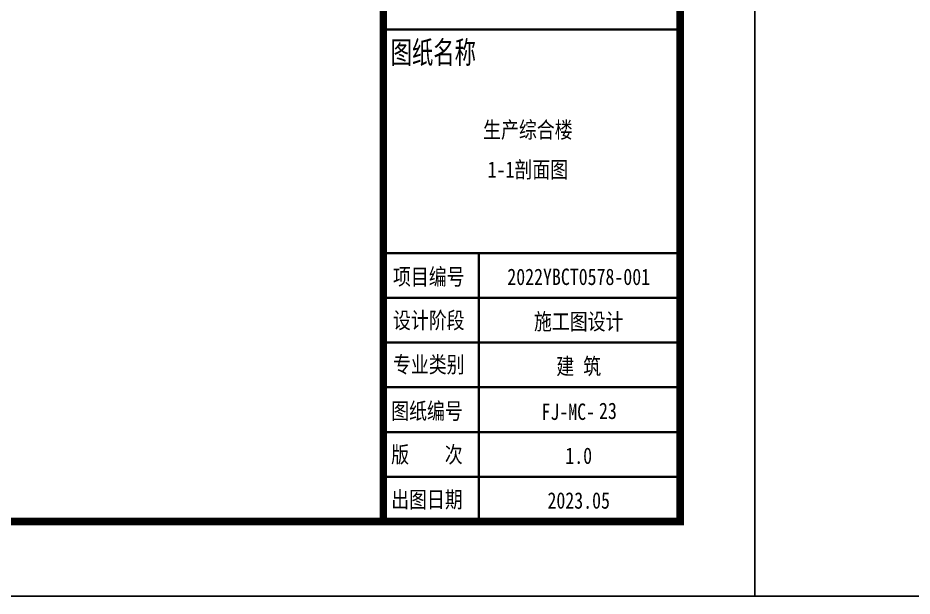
# Model space of a CAD drawing. Header units: millimetres. Extents: x 500457 to 783861, y -293369 to -162148.
# Drawn here: x 643065 to 661059, y -259241 to -247610 of the extents above; entities that cross this region are included whole.
import ezdxf
from ezdxf.enums import TextEntityAlignment as Align

# ---------------------------------------------------------------- set-up
doc = ezdxf.new("R2010")
doc.units = ezdxf.units.MM
doc.header["$LTSCALE"] = 1000
for name, color, linetype in [('PUB_TEXT', 7, 'Continuous'), ('PUB_TITLE', 4, 'Continuous'), ('WALL', 255, 'Continuous')]:
    doc.layers.add(name, color=color, linetype=linetype)
doc.layers.add('图框', color=4, linetype='Continuous', lineweight=35)
doc.styles.add('-黑体', font='simhei.ttf', dxfattribs={"width": 0.8})

# ---------------------------------------------------------------- blocks, each defined once
blk = doc.blocks.new('A$C3da97e60')
at = {"layer": 'PUB_TITLE'}
blk.add_lwpolyline([(-157435, 0), (0, 0), (0, 89100), (-157435, 89100)], close=True, dxfattribs=at)
at = {"layer": 'PUB_TITLE', "const_width": 150}
blk.add_lwpolyline([(-153685, 1500), (-1500, 1500), (-1500, 87600), (-153685, 87600)], close=True, dxfattribs=at)
at = {"layer": '图框', "const_width": 150}
blk.add_lwpolyline([(-7473, 87600), (-7473, 1500)], dxfattribs=at)
blk = doc.blocks.new('A$C57a0c051')
at = {"layer": '图框', "linetype": 'Continuous'}
for p, q in [((-30, -31650), (5973, -31650)), ((37, -36150), (6037, -36150)), ((1950, -41553), (1950, -36150)), ((37, -37050), (6037, -37050)), ((37, -37950), (6037, -37950)), ((37, -38850), (6037, -38850)), ((0, -39750), (6000, -39750)), ((0, -40650), (6000, -40650))]:
    blk.add_line(p, q, dxfattribs=at)
at = {"layer": '图框', "style": '-黑体'}
for s, height, width, p in [('图纸名称', 450, 0.7, (173, -32338)), ('项目编号', 330, 0.8, (221, -36791)), ('设计阶段', 330, 0.8, (221, -37667)), ('专业类别', 330, 0.8, (221, -38556)), ('图纸编号', 330, 0.8, (184, -39491)), ('版    次', 330, 0.8, (184, -40367)), ('出图日期', 330, 0.8, (184, -41272))]:
    blk.add_text(s, height=height, dxfattribs=dict(at, width=width)).set_placement(p)
at = {"layer": '图框', "style": '-黑体', "width": 0.8}
for s, height, p in [('2022YBCT0578-001', 330.02, (3958, -36792)), ('施工图设计', 330, (3958, -37692)), ('建 筑', 330, (3958, -38592)), ('FJ-MC-', 330, (3747, -39506)), ('1.0', 330, (3958, -40391)), ('2023.05', 330, (3958, -41291))]:
    blk.add_text(s, height=height, dxfattribs=at).set_placement(p, align=Align.CENTER)

msp = doc.modelspace()

# ---------------------------------------------------------------- linework, layer by layer
at = {"layer": 'PUB_TITLE'}
msp.add_lwpolyline([(657892, -259240.7), (783860.9, -259240.7), (783860.9, -170140.7), (657892, -170140.7)], close=True, dxfattribs=at)

# ---------------------------------------------------------------- block references
at = {"layer": 'WALL', "color": 0}
for name, p in [('A$C3da97e60', (657892, -259240.7)), ('A$C57a0c051', (650392, -216190.7))]:
    msp.add_blockref(name, p, dxfattribs=at)

# ---------------------------------------------------------------- texts
at = {"layer": 'PUB_TEXT', "style": '-黑体', "width": 0.8}
for s, p in [('生产综合楼', (653326.9, -250026.2)), ('1-1剖面图', (653326.9, -250826.4)), ('23', (654938, -255678.6))]:
    msp.add_text(s, height=330.02, dxfattribs=at).set_placement(p, align=Align.CENTER)

doc.saveas('drawing.dxf')
